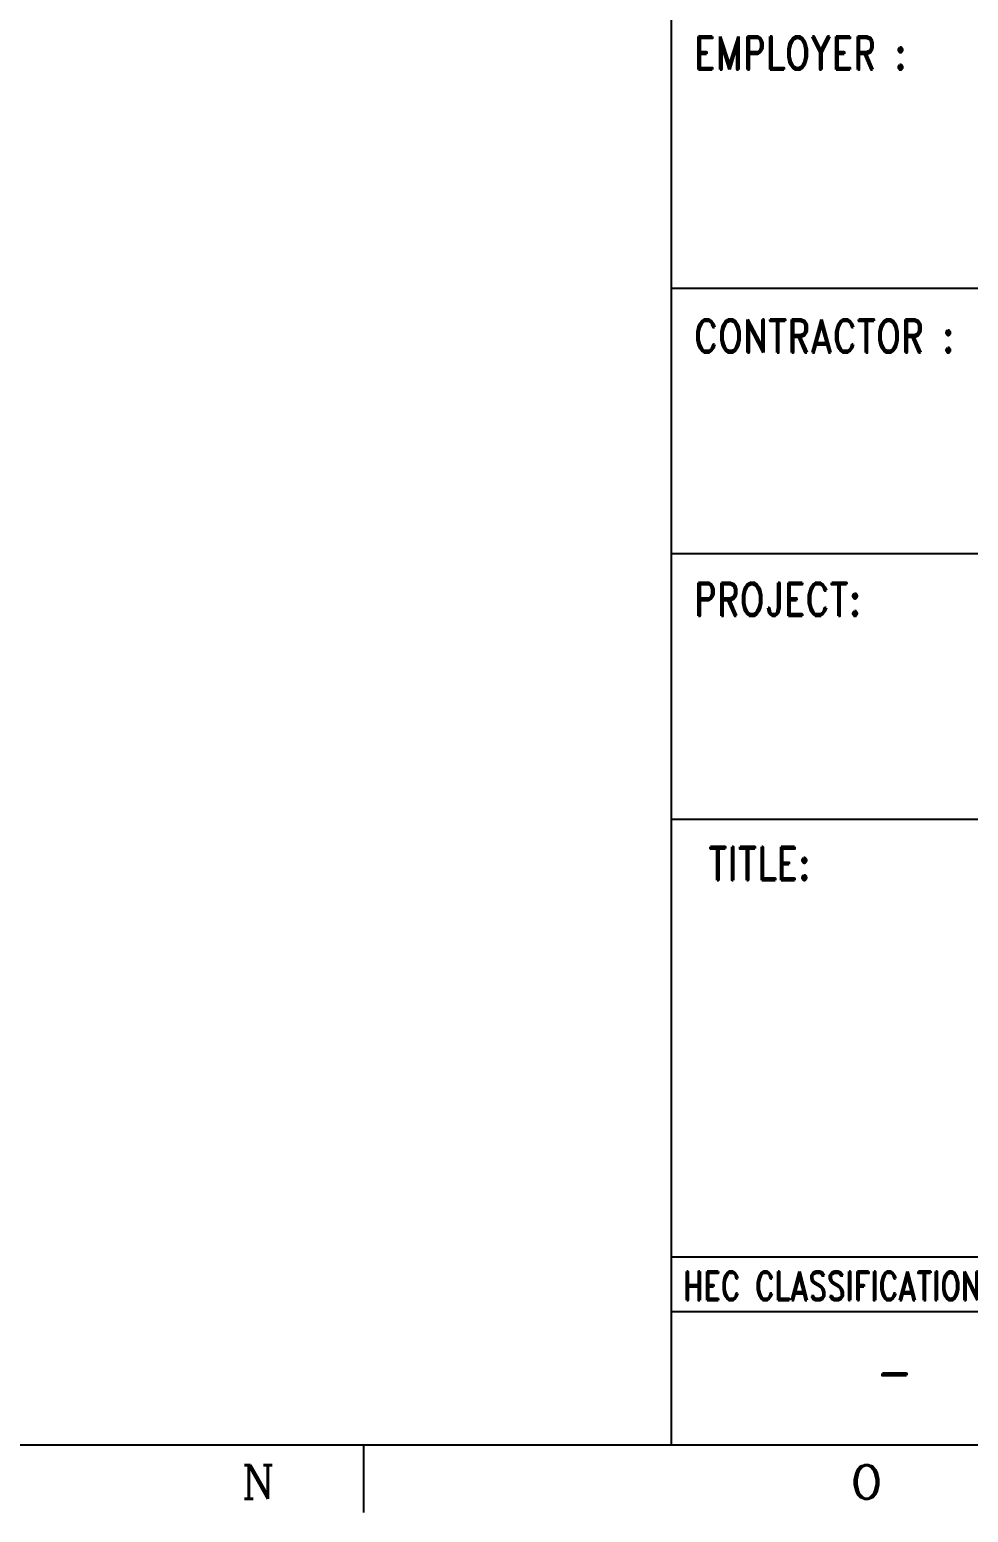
# Model space of a CAD drawing. Header units: millimetres. Extents: x 376548 to 485787, y -156716 to -17718.
# Drawn here: x 413774 to 416775, y -67866 to -63127 of the extents above; entities that cross this region are included whole.
import ezdxf
from ezdxf.enums import TextEntityAlignment as Align

# ---------------------------------------------------------------- set-up
doc = ezdxf.new("R2010")
doc.units = ezdxf.units.MM
doc.header["$LTSCALE"] = 2
doc.layers.add('TAN-TIT', color=30, linetype='Continuous')
doc.styles.add('COM', font='COMPLEX', dxfattribs={"height": 5})
doc.styles.add('RD20', font='ROMAND.SHX', dxfattribs={"width": 0.8, "height": 2})
doc.styles.add('RD6', font='ROMAND.shx', dxfattribs={"width": 0.83, "height": 6})

# ---------------------------------------------------------------- blocks, each defined once
blk = doc.blocks.new('BORDER')
at = {"layer": 'TAN-TIT'}
for p, q in [((19323.7, 4632.3), (19323.7, 352)), ((19323.7, 2816.3), (23282.3, 2816.3)), ((19323.7, 2250.8), (23282.3, 2250.8)), ((19323.7, 1685.2), (23282.3, 1685.2)), ((19323.7, 752.1), (23282.3, 752.1)), ((23282.3, 634.8), (19323.7, 634.8)), ((497.7, 352), (23282.3, 352)), ((18667.7, 352), (18667.7, 207.8))]:
    blk.add_line(p, q, dxfattribs=at)
at = {"layer": 'TAN-TIT', "style": 'RD6'}
for s, height, width, p in [('EMPLOYER :', 70.69, 0.8, (19372.4, 3282.3)), ('CONTRACTOR :', 70.69, 0.8, (19372.4, 2679.4)), ('PROJECT:', 70.69, 0.8, (19372.4, 2118.2)), ('TITLE:', 70.69, 0.8, (19402.5, 1555.1)), ('HEC CLASSIFICATION NO.', 61.2, 0.75, (19348.9, 659.8))]:
    blk.add_text(s, height=height, dxfattribs=dict(at, width=width)).set_placement(p)
at = {"layer": 'TAN-TIT', "style": 'COM'}
for s, p in [('N', (18408.2, 236.6)), ('O', (19706, 236.6))]:
    blk.add_text(s, height=72.1, dxfattribs=at).set_placement(p)

msp = doc.modelspace()

# ---------------------------------------------------------------- block references
at = {"xscale": 1.5, "yscale": 1.5, "zscale": 1.5}
msp.add_blockref('BORDER', (386840, -68178.2), dxfattribs=at)

# ---------------------------------------------------------------- texts
at = {"style": 'RD20'}
msp.add_text('-', height=106, dxfattribs=at).set_placement((416539.2, -67473.5), align=Align.CENTER)

doc.saveas('drawing.dxf')
